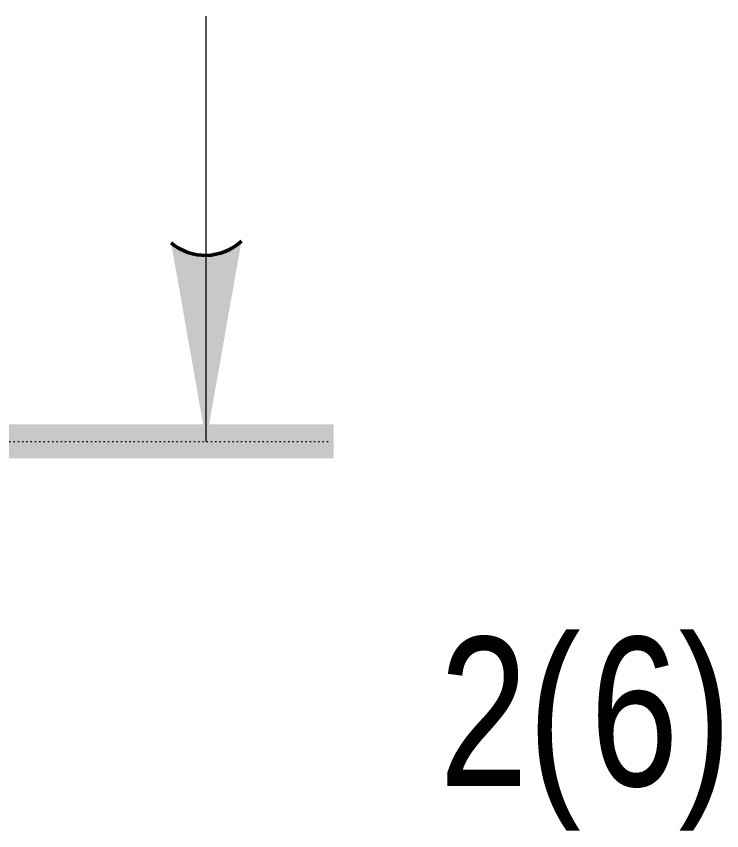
# Model space of a CAD drawing. Header units: millimetres. Extents: x -4800 to 63953, y -34112 to 23780.
# Drawn here: x 50871 to 52531, y 19064 to 20980 of the extents above; entities that cross this region are included whole.
import ezdxf

# ---------------------------------------------------------------- set-up
doc = ezdxf.new("R2010")
doc.units = ezdxf.units.MM
doc.linetypes.add('ADSK_Линия разреза', pattern=[20, 0, -10, 0, -10])
doc.layers.add('Разрезы', color=7, linetype='Continuous', lineweight=9)
doc.styles.add('Century Gothic', font='GOTHIC.TTF', dxfattribs={"width": 0.8, "height": 350})

# ---------------------------------------------------------------- blocks, each defined once
blk = doc.blocks.new('Разрез - Номер вида и Номер листа сзади_3_5 мм-64071-ПД_КР_О_ПЭ_01 Этаж')
at = {"layer": 'Разрезы'}
blk.add_hatch(color=256, dxfattribs=at).paths.add_polyline_path([(10, 0.399), (10, -0.399), (0, -0.399), (0, 0.399)], flags=0)
h = blk.add_hatch(color=256, dxfattribs=at)
edge = h.paths.add_edge_path(flags=0)
edge.add_line((2.169, -4.711), (3, 0.001))
edge.add_line((3, 0.001), (3.824, -4.673))
edge.add_arc((3.018, -5.616), 1.241, 49.4419, 133.142)
at = {"layer": 'Разрезы', "lineweight": 20}
blk.add_line((3, 0.001), (3, -9.999), dxfattribs=at)
at = {"layer": 'Разрезы', "lineweight": 50}
blk.add_arc((3.018, -5.616), 1.241, 49.4419, 133.142, dxfattribs=at)

msp = doc.modelspace()

# ---------------------------------------------------------------- linework, layer by layer
at = {"layer": 'Разрезы', "linetype": 'ADSK_Линия разреза'}
msp.add_line((28585.4997, 19980), (51617.8103, 19980), dxfattribs=at)

# ---------------------------------------------------------------- block references
at = {"layer": 'Разрезы', "lineweight": 50, "xscale": 99.99999999999993, "yscale": 99.99999999999993, "zscale": 99.99999999999993, "rotation": 180}
msp.add_blockref('Разрез - Номер вида и Номер листа сзади_3_5 мм-64071-ПД_КР_О_ПЭ_01 Этаж', (51617.8103, 19980), dxfattribs=at)

# ---------------------------------------------------------------- texts
at = {"layer": 'Разрезы', "char_height": 350, "attachment_point": 1, "style": 'Century Gothic'}
for s, insert, width in [('2(', (51866.5521, 19519.5001), 429.7045), ('6)', (52221.0938, 19519.5001), 442.5315)]:
    msp.add_mtext(s, dxfattribs=dict(at, insert=insert, width=width))

doc.saveas('drawing.dxf')
